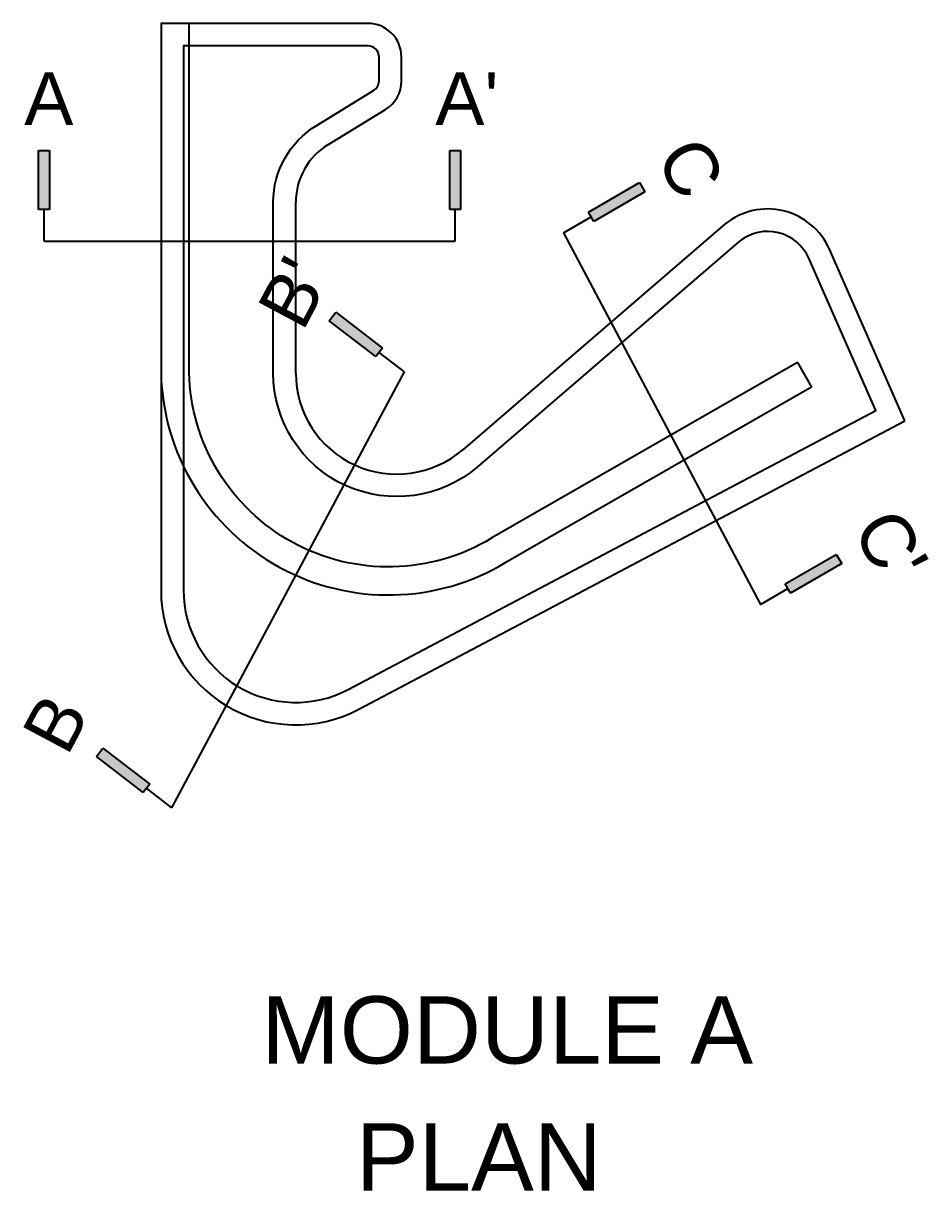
# Model space of a CAD drawing. Header units: inches. Extents: x 438 to 4290, y 203 to 1969.
# Drawn here: x 1490.9 to 1652.1, y 1281.7 to 1489.7 of the extents above; entities that cross this region are included whole.
import ezdxf

# ---------------------------------------------------------------- set-up
doc = ezdxf.new("R2010")
doc.units = ezdxf.units.IN
doc.layers.add('column', color=132, linetype='Continuous', lineweight=30)
doc.layers.add('element', color=20, linetype='Continuous')
doc.styles.get("Standard").update_dxf_attribs({"font": 'arial.ttf'})

msp = doc.modelspace()

# ---------------------------------------------------------------- hatches: boundary and pattern name
at = {"layer": 'column', "true_color": 0x939598}
h = msp.add_hatch(color=252, dxfattribs=at)
h.dxf.hatch_style = 1
h.paths.add_polyline_path([(1495.5159, 1467.0944), (1495.5159, 1456.57797), (1493.60472, 1456.57797), (1493.60472, 1467.0944)])
h = msp.add_hatch(color=252, dxfattribs=at)
h.dxf.hatch_style = 1
h.paths.add_polyline_path([(1568.71268, 1467.0944), (1568.71268, 1456.57797), (1566.80151, 1456.57797), (1566.80151, 1467.0944)])
h = msp.add_hatch(color=252, dxfattribs=at)
h.dxf.hatch_style = 1
h.paths.add_polyline_path([(1601.56063, 1459.71367), (1592.46107, 1454.44174), (1591.50299, 1456.09542), (1600.60255, 1461.36736)])
h = msp.add_hatch(color=252, dxfattribs=at)
h.dxf.hatch_style = 1
h.paths.add_polyline_path([(1546.50208, 1438.27735), (1554.84224, 1431.87134), (1553.67806, 1430.35567), (1545.3379, 1436.76167)])
h = msp.add_hatch(color=252, dxfattribs=at)
h.dxf.hatch_style = 1
h.paths.add_polyline_path([(1636.603, 1393.47086), (1627.50344, 1388.19892), (1626.54536, 1389.85261), (1635.64492, 1395.12454)])
h = msp.add_hatch(color=252, dxfattribs=at)
h.dxf.hatch_style = 1
h.paths.add_polyline_path([(1505.04998, 1360.59767), (1513.39014, 1354.19167), (1512.22596, 1352.67599), (1503.8858, 1359.082)])

# ---------------------------------------------------------------- linework, layer by layer
for p, q in [((1552.21362, 1489.7429), (1515.39297, 1489.7429)), ((1515.39297, 1489.7429), (1515.39297, 1388.73687)), ((1558.21362, 1479.4851), (1558.21362, 1483.7429)), ((1545.12096, 1468.09895), (1555.34962, 1474.36988)), ((1493.60472, 1456.57797), (1493.60472, 1467.0944)), ((1493.60472, 1467.0944), (1495.5159, 1467.0944)), ((1495.5159, 1467.0944), (1495.5159, 1456.57797)), ((1566.80151, 1456.57797), (1566.80151, 1467.0944)), ((1566.80151, 1467.0944), (1568.71268, 1467.0944)), ((1568.71268, 1467.0944), (1568.71268, 1456.57797)), ((1591.50299, 1456.09542), (1600.60255, 1461.36736)), ((1600.60255, 1461.36736), (1601.56063, 1459.71367)), ((1601.56063, 1459.71367), (1592.46107, 1454.44174)), ((1495.5159, 1456.57797), (1493.60472, 1456.57797)), ((1494.56031, 1450.91278), (1494.56031, 1456.57797)), ((1539.39297, 1427.41032), (1539.39297, 1457.86852)), ((1568.71268, 1456.57797), (1566.80151, 1456.57797)), ((1567.7571, 1450.91278), (1567.7571, 1456.57797)), ((1592.46107, 1454.44174), (1591.50299, 1456.09542)), ((1615.87525, 1453.99236), (1569.1344, 1413.76705)), ((1587.0801, 1452.42859), (1591.98203, 1455.26858)), ((1587.0801, 1452.42859), (1622.12247, 1386.18578)), ((1647.82363, 1418.94536), (1634.41253, 1449.48928)), ((1545.3379, 1436.76167), (1546.50208, 1438.27735)), ((1546.50208, 1438.27735), (1554.84224, 1431.87134)), ((1553.67806, 1430.35567), (1545.3379, 1436.76167)), ((1554.84224, 1431.87134), (1553.67806, 1430.35567)), ((1558.75299, 1427.66259), (1554.26015, 1431.11351)), ((1550.61543, 1367.52234), (1647.82363, 1418.94536)), ((1626.54536, 1389.85261), (1635.64492, 1395.12454)), ((1635.64492, 1395.12454), (1636.603, 1393.47086)), ((1636.603, 1393.47086), (1627.50344, 1388.19892)), ((1627.50344, 1388.19892), (1626.54536, 1389.85261)), ((1622.12247, 1386.18578), (1627.0244, 1389.02577)), ((1503.8858, 1359.082), (1505.04998, 1360.59767)), ((1505.04998, 1360.59767), (1513.39014, 1354.19167)), ((1512.22596, 1352.67599), (1503.8858, 1359.082)), ((1513.39014, 1354.19167), (1512.22596, 1352.67599)), ((1517.30089, 1349.98292), (1512.80805, 1353.43383))]:
    msp.add_line(p, q)
msp.add_lwpolyline([(1571.74361, 1410.73521, -0.641467333), (1535.39297, 1427.41032), (1535.39297, 1457.86852, -0.260893539), (1543.03029, 1471.5091), (1553.25895, 1477.78003, 0.260893539), (1554.21362, 1479.4851), (1554.21362, 1483.7429, 0.414213562), (1552.21362, 1485.7429), (1519.39297, 1485.7429), (1519.39297, 1473.06903), (1519.39297, 1388.73687, 0.565074789), (1548.74502, 1371.0581), (1642.66608, 1420.74222), (1630.75002, 1447.88116, 0.492568554), (1618.43411, 1450.91719)], format="xyb", close=True)
for points in [[(1494.56031, 1450.91278), (1567.7571, 1450.91278)], [(1517.30089, 1349.98292), (1558.75299, 1427.66259)]]:
    msp.add_lwpolyline(points)
for centre, radius, start, end in [((1552.21362, 1483.7429), 6, 359.9999999, 89.9999999), ((1552.21362, 1479.4851), 6, 301.5113595, 359.9999999), ((1551.39297, 1457.86852), 12, 121.5113595, 179.9999999), ((1623.42501, 1444.66492), 12, 23.7051217, 128.9871927), ((1557.39297, 1427.41032), 18, 179.9999999, 310.7153831), ((1539.39297, 1388.73687), 24, 179.9999999, 297.8787853)]:
    msp.add_arc(centre, radius, start, end)
at = {"layer": 'element'}
for p, q in [((1628.76207, 1429.2805), (1574.31402, 1398.03911)), ((1628.76207, 1429.2805), (1631.25046, 1424.94369)), ((1631.25046, 1424.94369), (1585.78797, 1398.85807)), ((1585.78797, 1398.85807), (1576.78264, 1393.69096))]:
    msp.add_line(p, q, dxfattribs=at)
msp.add_lwpolyline([(1574.31402, 1398.03911, -0.576566166), (1520.39297, 1427.52942), (1520.39297, 1489.7429), (1515.39297, 1489.7429), (1515.39445, 1427.40792, 0.576566166), (1576.90845, 1393.7649)], format="xyb", dxfattribs=at)

# ---------------------------------------------------------------- texts
for s, height, p in [('A', 9.40281, (1491.03215, 1471.63279)), ("A'", 9.402812, (1564.22894, 1471.63279)), ('MODULE A', 12, (1533.26771, 1304.39071)), ('PLAN', 12, (1550.10699, 1281.74405))]:
    msp.add_text(s, height=height).set_placement(p)
for s, height, rotation, p in [('C', 9.40281, 299.2726604, (1603.3035, 1465.83054)), ("B'", 9.402812, 61.9106049, (1540.59141, 1434.62721)), ("C'", 9.402812, 299.2726604, (1638.34587, 1399.58772)), ('B', 9.40281, 61.9106049, (1498.67068, 1358.94933))]:
    msp.add_text(s, height=height, rotation=rotation).set_placement(p)

doc.saveas('drawing.dxf')
